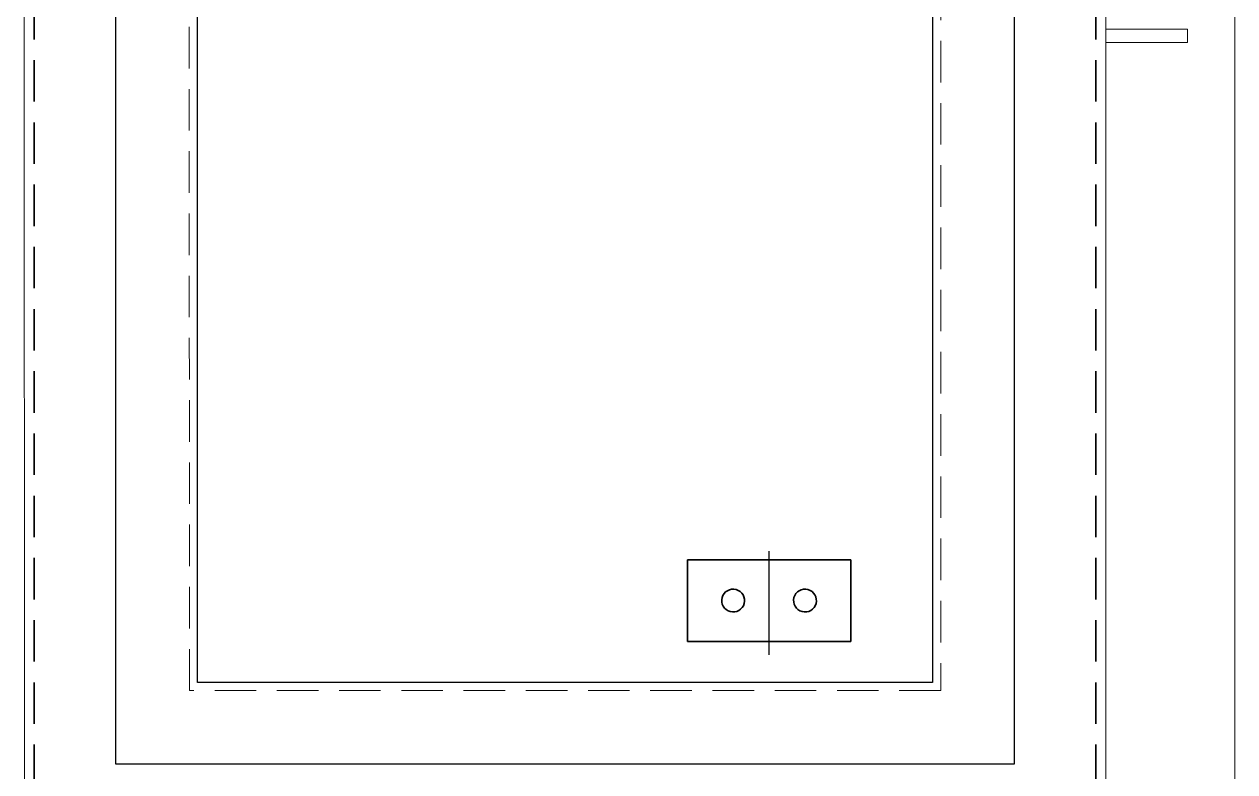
# Model space of a CAD drawing. Header units: millimetres. Extents: x -41310 to 13905, y 1865 to 89610.
# Drawn here: x 5778 to 6519, y 6188 to 6646 of the extents above; entities that cross this region are included whole.
import ezdxf

# ---------------------------------------------------------------- set-up
doc = ezdxf.new("R2010")
doc.units = ezdxf.units.MM
doc.linetypes.add('CENTERX2', pattern=[101.6, 63.5, -12.7, 12.7, -12.7])
doc.linetypes.add('DASHED', pattern=[19.05, 12.7, -6.35])
doc.layers.add('01粗实线', color=7, linetype='Continuous')
doc.layers.add('1', color=4, linetype='Continuous')
for name, color, linetype, lineweight in [('04细虚线', 6, 'DASHED', 20), ('1轮廓实线层', 7, 'Continuous', 0), ('2细线层', 4, 'Continuous', 35), ('2虚线层', 6, 'DASHED', 35)]:
    doc.layers.add(name, color=color, linetype=linetype, lineweight=lineweight)

msp = doc.modelspace()

# ---------------------------------------------------------------- linework, layer by layer
at = {"layer": '01粗实线', "ltscale": 2, "extrusion": (-0.004685, -0.017452, 0.999837)}
for p, q in [((5834.17, 6193.17, 135.44), (5834.06, 7442.98, 157.26)), ((6384.06, 7442.98, 159.84), (6384.16, 6193.17, 138.02)), ((5884.16, 6243.16, 136.55), (5884.07, 7392.99, 156.62)), ((6334.06, 7392.99, 158.73), (6334.16, 6243.16, 138.66)), ((6334.16, 6243.16, 138.66), (5884.16, 6243.16, 136.55)), ((6384.16, 6193.17, 138.02), (5834.17, 6193.17, 135.44))]:
    msp.add_line(p, q, dxfattribs=at)
at = {"layer": '04细虚线', "ltscale": 2, "extrusion": (-0.004685, -0.017452, 0.999837)}
for p, q in [((5879.16, 6238.16, 136.44), (5879.07, 7397.99, 156.68)), ((6339.06, 7397.99, 158.84), (6339.16, 6238.16, 138.6)), ((6339.16, 6238.16, 138.6), (5879.16, 6238.16, 136.44))]:
    msp.add_line(p, q, dxfattribs=at)
at = {"layer": '1', "color": 1, "linetype": 'CENTERX2', "lineweight": -3, "extrusion": (-0.004685, -0.017452, 0.999837)}
msp.add_line((6234.16, 6260.07, 138.49), (6234.15, 6326.24, 139.64), dxfattribs=at)
at = {"layer": '1轮廓实线层', "ltscale": 2, "extrusion": (-0.004685, -0.017452, 0.999837)}
for p, q in [((5778.06, 7534.97, 158.6), (5778.18, 5989.2, 131.62)), ((6440.05, 7534.97, 161.7), (6440.18, 5989.2, 134.72)), ((6490.12, 6643.1, 146.37), (6440.12, 6643.1, 146.14)), ((6440.12, 6643.1, 146.14), (6440.12, 6635.1, 146)), ((6490.12, 6635.1, 146.23), (6490.12, 6643.1, 146.37)), ((6440.12, 6635.1, 146), (6490.12, 6635.1, 146.23))]:
    msp.add_line(p, q, dxfattribs=at)
at = {"layer": '1轮廓实线层', "extrusion": (-0.004685, -0.017452, 0.999837)}
msp.add_line((6519.16, 6164.18, 138.15), (6519.08, 7114.03, 154.73), dxfattribs=at)
at = {"layer": '2细线层', "extrusion": (-0.004685, -0.017452, 0.999837)}
for p, q in [((6284.15, 6318.15, 139.73), (6184.15, 6318.15, 139.27)), ((6184.15, 6318.15, 139.27), (6184.16, 6268.16, 138.39)), ((6284.16, 6268.16, 138.86), (6284.15, 6318.15, 139.73)), ((6184.16, 6268.16, 138.39), (6284.16, 6268.16, 138.86))]:
    msp.add_line(p, q, dxfattribs=at)
for centre in [(4367.97, 7689.92), (4410.46, 7701.33)]:
    msp.add_circle(centre, 7, dxfattribs=at)
at = {"layer": '2虚线层', "ltscale": 2, "extrusion": (-0.004685, -0.017452, 0.999837)}
for p, q in [((5784.18, 5989.2, 131.65), (5784.06, 7534.97, 158.63)), ((6434.18, 5989.2, 134.69), (6434.05, 7534.97, 161.68))]:
    msp.add_line(p, q, dxfattribs=at)

doc.saveas('drawing.dxf')
